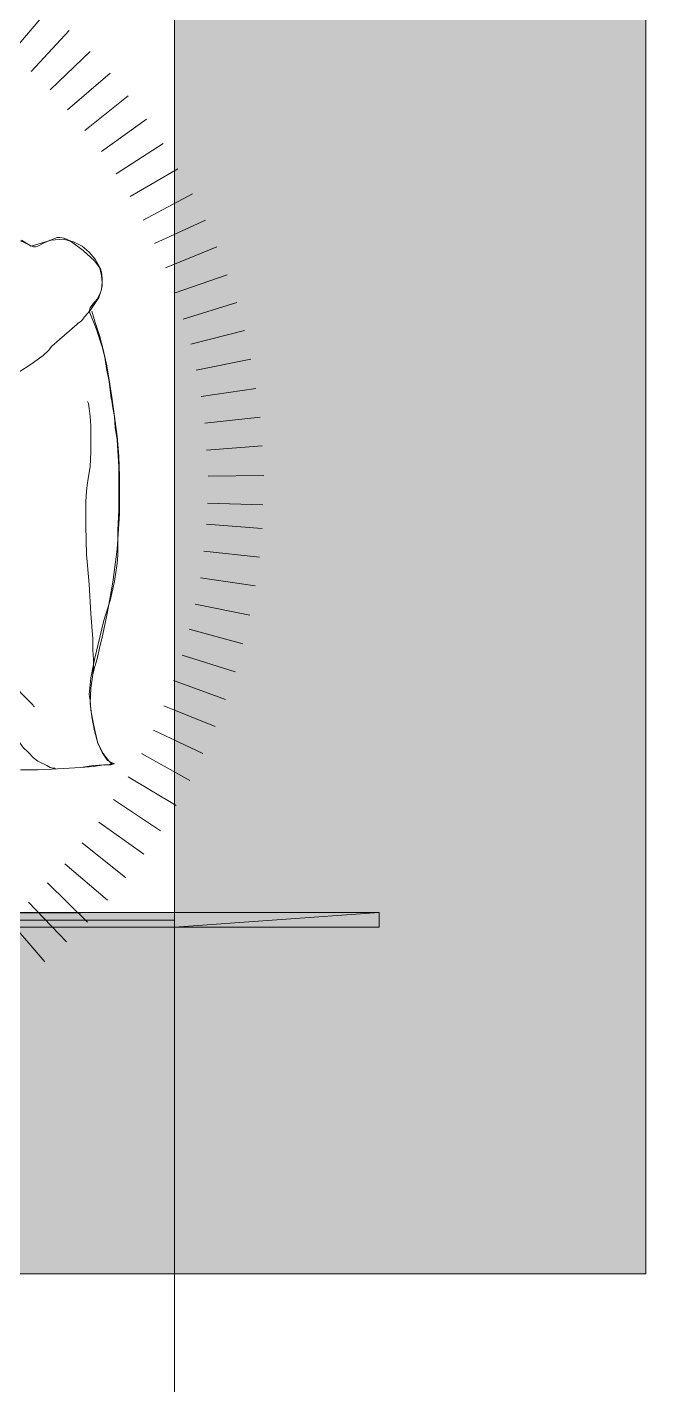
# Model space of a CAD drawing. Header units: centimetres. Extents: x -9.9 to 12.1, y -14.8 to 2.1.
# Drawn here: x 12.0215 to 12.0592, y -11.8816 to -11.7989 of the extents above; entities that cross this region are included whole.
import ezdxf

# ---------------------------------------------------------------- set-up
doc = ezdxf.new("R2010")
doc.units = ezdxf.units.CM
doc.header["$MEASUREMENT"] = 0
doc.layers.add('PDF _Geometria_Num_Penna__1', color=7, linetype='Continuous', lineweight=18, true_color=0xc6c8ca)
doc.layers.add('PDF _Riempimenti solidi_Num_Penna__1', color=7, linetype='Continuous', lineweight=18, true_color=0xc6c8ca)
doc.layers.add('PDF _Geometria_Num_Penna__7', color=7, linetype='Continuous', lineweight=18)
doc.layers.add('PDF _Riempimenti solidi_Num_Penna__7', color=7, linetype='Continuous', lineweight=18)

msp = doc.modelspace()

# ---------------------------------------------------------------- hatches: boundary and pattern name
at = {"layer": 'PDF _Riempimenti solidi_Num_Penna__1', "linetype": 'Continuous', "lineweight": 18, "true_color": 0xc6c8ca}
for points in [[(12.030428, -11.780735), (12.059163, -11.780735), (12.030428, -11.85334)], [(12.059163, -11.780735), (12.030428, -11.85334), (12.059163, -11.874878)], [(12.030428, -11.85334), (11.905433, -11.85334), (12.059163, -11.874878)], [(11.905433, -11.85334), (12.059163, -11.874878), (11.905433, -11.874878)]]:
    msp.add_hatch(color=9, dxfattribs=at).paths.add_polyline_path(points)
at = {"layer": 'PDF _Riempimenti solidi_Num_Penna__7', "linetype": 'Continuous', "lineweight": 18}
for points in [[(11.780438, -11.852863), (11.780438, -11.853763), (12.030426, -11.852863)], [(11.780438, -11.853763), (12.030426, -11.853763), (12.030426, -11.852863)], [(12.030427, -11.852863), (12.030427, -11.853763), (12.042916, -11.852863)], [(12.030427, -11.853763), (12.042916, -11.853763), (12.042916, -11.852863)]]:
    msp.add_hatch(color=7, dxfattribs=at).paths.add_polyline_path(points)

# ---------------------------------------------------------------- linework, layer by layer
at = {"layer": 'PDF _Geometria_Num_Penna__1', "color": 9, "linetype": 'Continuous', "lineweight": 18, "true_color": 0xc6c8ca, "flags": 128}
msp.add_lwpolyline([(11.905433, -11.85334), (12.030428, -11.85334), (12.030428, -11.780735), (12.059163, -11.780735), (12.059163, -11.874878), (11.905433, -11.874878)], close=True, dxfattribs=at)
at = {"layer": 'PDF _Geometria_Num_Penna__7', "color": 7, "linetype": 'Continuous', "lineweight": 18, "flags": 128}
for points in [[(9.250377, -13.107416), (12.030428, -13.107416), (12.030428, -11.103318), (9.250377, -11.103318)], [(12.030428, -11.853763), (12.030428, -11.852864), (11.780438, -11.853763)], [(12.030428, -11.852864), (11.780438, -11.853763), (11.780438, -11.852864)], [(12.042917, -11.853763), (12.042917, -11.852864), (12.030428, -11.853763)], [(12.042917, -11.852864), (12.030428, -11.853763), (12.030428, -11.852864)]]:
    msp.add_lwpolyline(points, close=True, dxfattribs=at)
for points in [[(12.022702, -11.797934), (12.020479, -11.800527)], [(12.024025, -11.799151), (12.021696, -11.801638)], [(12.025294, -11.800421), (12.02286, -11.802749)], [(12.026512, -11.801744), (12.023919, -11.803967)], [(12.027623, -11.80312), (12.024977, -11.805237)], [(12.028734, -11.804549), (12.025983, -11.806507)], [(12.02974, -11.80603), (12.026882, -11.807883)], [(12.030639, -11.807565), (12.027729, -11.809258)], [(12.031539, -11.8091), (12.028523, -11.810687)], [(12.032333, -11.810687), (12.029211, -11.812116)], [(12.021114, -11.811904), (12.021696, -11.812275), (12.022913, -11.811904), (12.023654, -11.811851), (12.024289, -11.81201), (12.024818, -11.812275), (12.025241, -11.812645), (12.025612, -11.813069), (12.025877, -11.813545), (12.025982, -11.814074), (12.026035, -11.814497), (12.025982, -11.814921), (12.025824, -11.815397), (12.025294, -11.816191), (12.024977, -11.816561), (12.024765, -11.816826), (12.024554, -11.816985), (12.024501, -11.817038), (12.022966, -11.818361), (12.022754, -11.818625), (12.022437, -11.818943), (12.021696, -11.819472), (12.020955, -11.819948)], [(12.021061, -11.811957), (12.021855, -11.812328), (12.021961, -11.812328), (12.022119, -11.812275), (12.022543, -11.812063), (12.023019, -11.811851), (12.023284, -11.811746), (12.023442, -11.811746), (12.023707, -11.811799), (12.024077, -11.811957), (12.024871, -11.812539), (12.025559, -11.813174), (12.025771, -11.813439), (12.02593, -11.813651), (12.025983, -11.813862), (12.026035, -11.814233), (12.026035, -11.814709), (12.02593, -11.815132), (12.025718, -11.815503), (12.025453, -11.81582), (12.025295, -11.816032), (12.025242, -11.816244), (12.025665, -11.817302), (12.026035, -11.818413), (12.026194, -11.819048), (12.0263, -11.819736), (12.026459, -11.82053), (12.026565, -11.821377), (12.026565, -11.82143), (12.026618, -11.821694), (12.02667, -11.822118), (12.026776, -11.822647), (12.026829, -11.823335), (12.026935, -11.824076), (12.027041, -11.825716), (12.027041, -11.828362), (12.026988, -11.829579), (12.026988, -11.830691), (12.026988, -11.831114), (12.026935, -11.83159), (12.026776, -11.832702), (12.026512, -11.833866), (12.026141, -11.835083), (12.025559, -11.837464), (12.025347, -11.838576), (12.025242, -11.839581), (12.025295, -11.839952), (12.025347, -11.840534), (12.025453, -11.841169), (12.025612, -11.841857), (12.025771, -11.842545), (12.026035, -11.843127), (12.026353, -11.843603), (12.026565, -11.843709), (12.026776, -11.843815), (12.026723, -11.843815), (12.026618, -11.843815), (12.026406, -11.843868), (12.026141, -11.843868), (12.025506, -11.84392), (12.024712, -11.844026), (12.022966, -11.844132), (12.022119, -11.844185), (12.021431, -11.844185)], [(12.033021, -11.812328), (12.029898, -11.813598)], [(12.033656, -11.814021), (12.030481, -11.815132)], [(12.034238, -11.815715), (12.030957, -11.81672)], [(12.0254, -11.816244), (12.025612, -11.816932), (12.025877, -11.817726), (12.026088, -11.818572), (12.0263, -11.819472), (12.026459, -11.820424), (12.026618, -11.821483), (12.026776, -11.822647), (12.026935, -11.823864), (12.027041, -11.825081), (12.027094, -11.826298), (12.027094, -11.828574), (12.026935, -11.830744), (12.02667, -11.832755), (12.026512, -11.833654), (12.026353, -11.834554), (12.026194, -11.835348), (12.026035, -11.836088), (12.025877, -11.836776), (12.025718, -11.837411), (12.025559, -11.837941), (12.025453, -11.838364), (12.025347, -11.839211), (12.025295, -11.84011), (12.0254, -11.840957), (12.025559, -11.841804), (12.025771, -11.842545), (12.026088, -11.84318), (12.026406, -11.843603), (12.026565, -11.843762), (12.026776, -11.843815), (12.026723, -11.843815), (12.026565, -11.843868), (12.026406, -11.843868), (12.026141, -11.843868), (12.025506, -11.843973), (12.024712, -11.844026), (12.022966, -11.844132), (12.022119, -11.844185), (12.021484, -11.844185), (12.021061, -11.844185)], [(12.034714, -11.817408), (12.031433, -11.818255)], [(12.035085, -11.819154), (12.031751, -11.819842)], [(12.035402, -11.820954), (12.032068, -11.82143)], [(12.025136, -11.821747), (12.025189, -11.821853), (12.025242, -11.822171), (12.025295, -11.822647), (12.025347, -11.823229), (12.025347, -11.82397), (12.025347, -11.824817), (12.025295, -11.825716), (12.025136, -11.826669), (12.025083, -11.827198), (12.02503, -11.827833), (12.02503, -11.828521), (12.02503, -11.829315), (12.025083, -11.831061), (12.025242, -11.83286), (12.025347, -11.83466), (12.0254, -11.835453), (12.025453, -11.836194), (12.025453, -11.836882), (12.025506, -11.837464), (12.025506, -11.837994), (12.025453, -11.838311)], [(12.035667, -11.8227), (12.03228, -11.82307)], [(12.035773, -11.824446), (12.032386, -11.824711)], [(12.035878, -11.826245), (12.032491, -11.826298)], [(12.035825, -11.828045), (12.032439, -11.827939)], [(12.035773, -11.829474), (12.032386, -11.829209)], [(12.035614, -11.83122), (12.032227, -11.830849)], [(12.035349, -11.832966), (12.032015, -11.83249)], [(12.035032, -11.834765), (12.031698, -11.834078)], [(12.034608, -11.836512), (12.031327, -11.835612)], [(12.017833, -11.83593), (12.019262, -11.837517), (12.01995, -11.838258), (12.020585, -11.838946), (12.021114, -11.839528), (12.021537, -11.839952), (12.021696, -11.84011), (12.021802, -11.840216), (12.021855, -11.840322), (12.021908, -11.840322)], [(12.034132, -11.838205), (12.030904, -11.8372)], [(12.023178, -11.844132), (12.023125, -11.844079), (12.023019, -11.844079), (12.02286, -11.844026), (12.022649, -11.84392), (12.022119, -11.843656), (12.021855, -11.843444), (12.021537, -11.843127), (12.02122, -11.842809), (12.020902, -11.842386), (12.020638, -11.84191), (12.020373, -11.84138), (12.020161, -11.840745), (12.01995, -11.840004), (12.019844, -11.839211), (12.019791, -11.838258)], [(12.03355, -11.839899), (12.030375, -11.838734)], [(12.032915, -11.841539), (12.029793, -11.840269)], [(12.032174, -11.84318), (12.029158, -11.841751)], [(12.03138, -11.84482), (12.028417, -11.84318)], [(12.030534, -11.846355), (12.027623, -11.844608)], [(12.029581, -11.847889), (12.026723, -11.845984)], [(12.028576, -11.849318), (12.025824, -11.84736)], [(12.027464, -11.850747), (12.024818, -11.84863)], [(12.026353, -11.852123), (12.02376, -11.8499)], [(12.025136, -11.853446), (12.022702, -11.851065)], [(12.023866, -11.854663), (12.021537, -11.852229)], [(12.022543, -11.85588), (12.02032, -11.853287)]]:
    msp.add_lwpolyline(points, dxfattribs=at)

doc.saveas('drawing.dxf')
